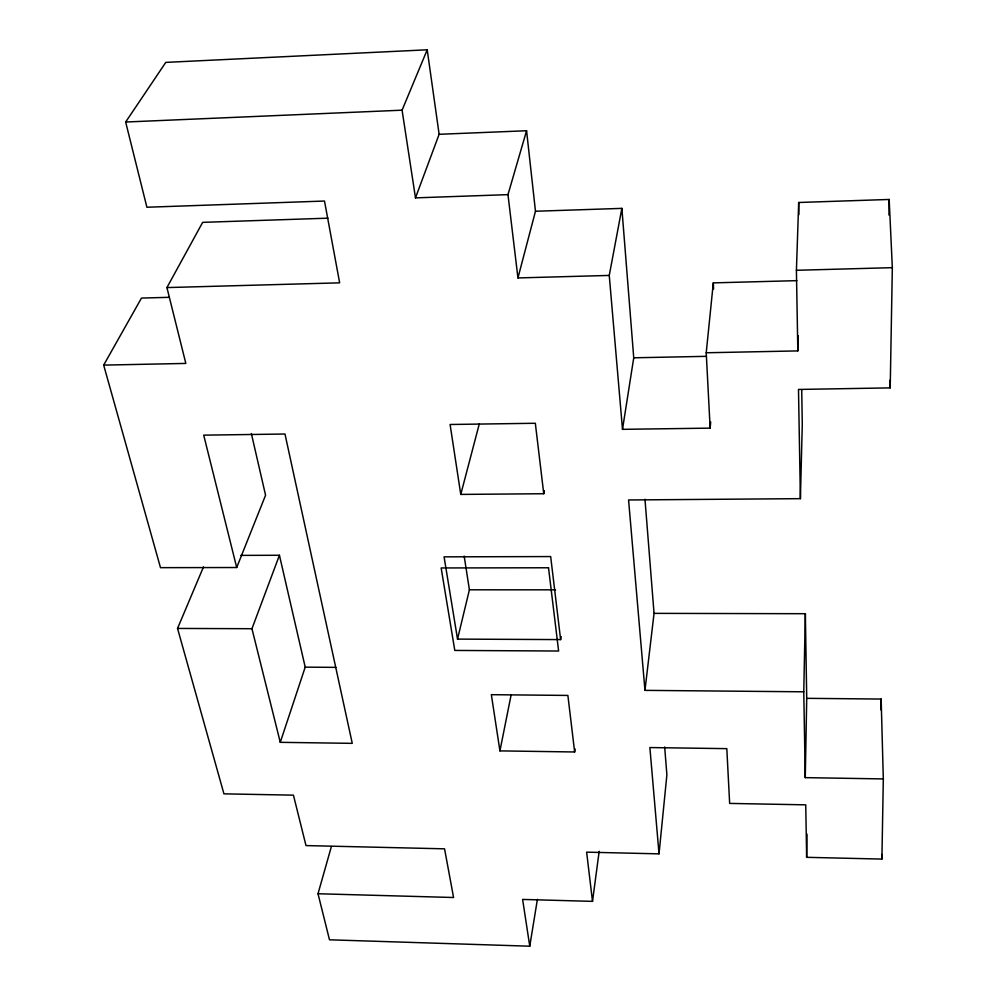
<?xml version="1.0" encoding="UTF-8"?>
<svg xmlns="http://www.w3.org/2000/svg" width="996" height="996" viewBox="0 0 996 996"><rect width="100%" height="100%" fill="white"/><g stroke="black" fill="none" stroke-linecap="round" stroke-linejoin="round"><path stroke-width="1.49" d="M880.974 709.936L881.149 699.055L806.723 698.333L805.353 613.71L654.048 613.362L644.96 690.365L803.76 691.809L805.266 777.639L883.315 778.922L881.908 859.087L806.648 857.319L805.739 804.843L729.657 803.411L726.806 748.643L649.878 747.56L659.028 853.858L586.632 852.153L592.508 901.368L522.614 899.425L529.76 946.2L329.489 939.801L318.01 893.748L331.394 846.538M888.93 214.999L889.179 199.461L798.692 202.487L796.414 270.29L797.821 350.903L706.226 352.771L710.148 428.131L622.5 429.338L609.253 275.431L621.865 208.376L535.475 211.252L517.945 277.934L609.253 275.431M806.648 857.319L807.034 834.2M644.96 690.365L628.576 499.967L800.398 498.66L798.493 389.448L890.212 387.88L892.329 267.663L889.179 199.461M805.266 777.639L806.723 698.333M803.76 691.809L805.353 613.71M800.398 498.66L802.278 424.383L801.73 389.872M797.821 350.903L798.282 335.615M710.148 428.131L710.708 422.005M659.028 853.858L666.884 774.826L664.668 747.012M706.226 352.771L713.31 282.876L796.862 280.648M592.508 901.368L599.169 851.319M574.642 751.98L567.882 695.432L491.352 694.685L499.93 750.884L574.642 751.98L575.115 748.942M622.5 429.338L633.742 357.801L621.865 208.376M529.76 946.2L537.404 899.338M560.624 639.594L550.664 556.565L444.079 556.851L457.525 639.108L560.624 639.594L561.146 636.581M499.93 750.884L511.073 695.146M543.754 493.73L535.325 423.263L450.092 424.495L460.762 494.414L543.754 493.73L544.376 490.692M457.525 639.108L469.402 589.806L464.173 556.079M460.762 494.414L479.35 423.736M507.972 194.643L526.573 130.75L439.124 134.298L415.481 197.868L507.972 194.643L517.945 277.934M169.071 297.331L141.482 298.065L103.671 365.109L160.493 567.658L236.699 567.521L203.707 435.152L284.981 434.019L352.26 743.352L280.274 742.331L305.212 667.146L279.428 555.27L240.771 555.382M280.274 742.331L251.951 628.713L279.428 555.27M236.699 567.521L265.571 495.224L251.353 433.534M415.481 197.868L402.085 110.183L427.209 49.8L165.784 62.387L125.658 122.022L146.898 207.243L324.497 201.043L339.648 282.839L166.93 287.583L185.829 363.428L103.671 365.109M318.01 893.748L453.578 897.508L444.552 848.829L305.996 845.579L293.434 795.157L223.938 793.849L177.537 628.439L203.483 566.923M166.93 287.583L202.661 222.357L327.921 218.174M125.658 122.022L402.085 110.183M796.414 270.29L892.329 267.663M633.742 357.801L706.064 356.344M469.402 589.806L555.507 589.831M177.537 628.439L251.951 628.713M305.212 667.146L335.839 667.37M427.209 49.8L439.124 134.298M526.573 130.75L535.475 211.252M644.972 499.195L654.048 613.362M713.31 282.876L713.609 288.977M889.901 380.235L890.212 387.88M881.149 699.055L883.315 778.922M881.784 854.431L881.908 859.087M798.692 202.487L798.892 214.725M548.522 567.77L441.153 567.957L454.799 650.438L558.619 651.023L548.522 567.77"/></g></svg>
